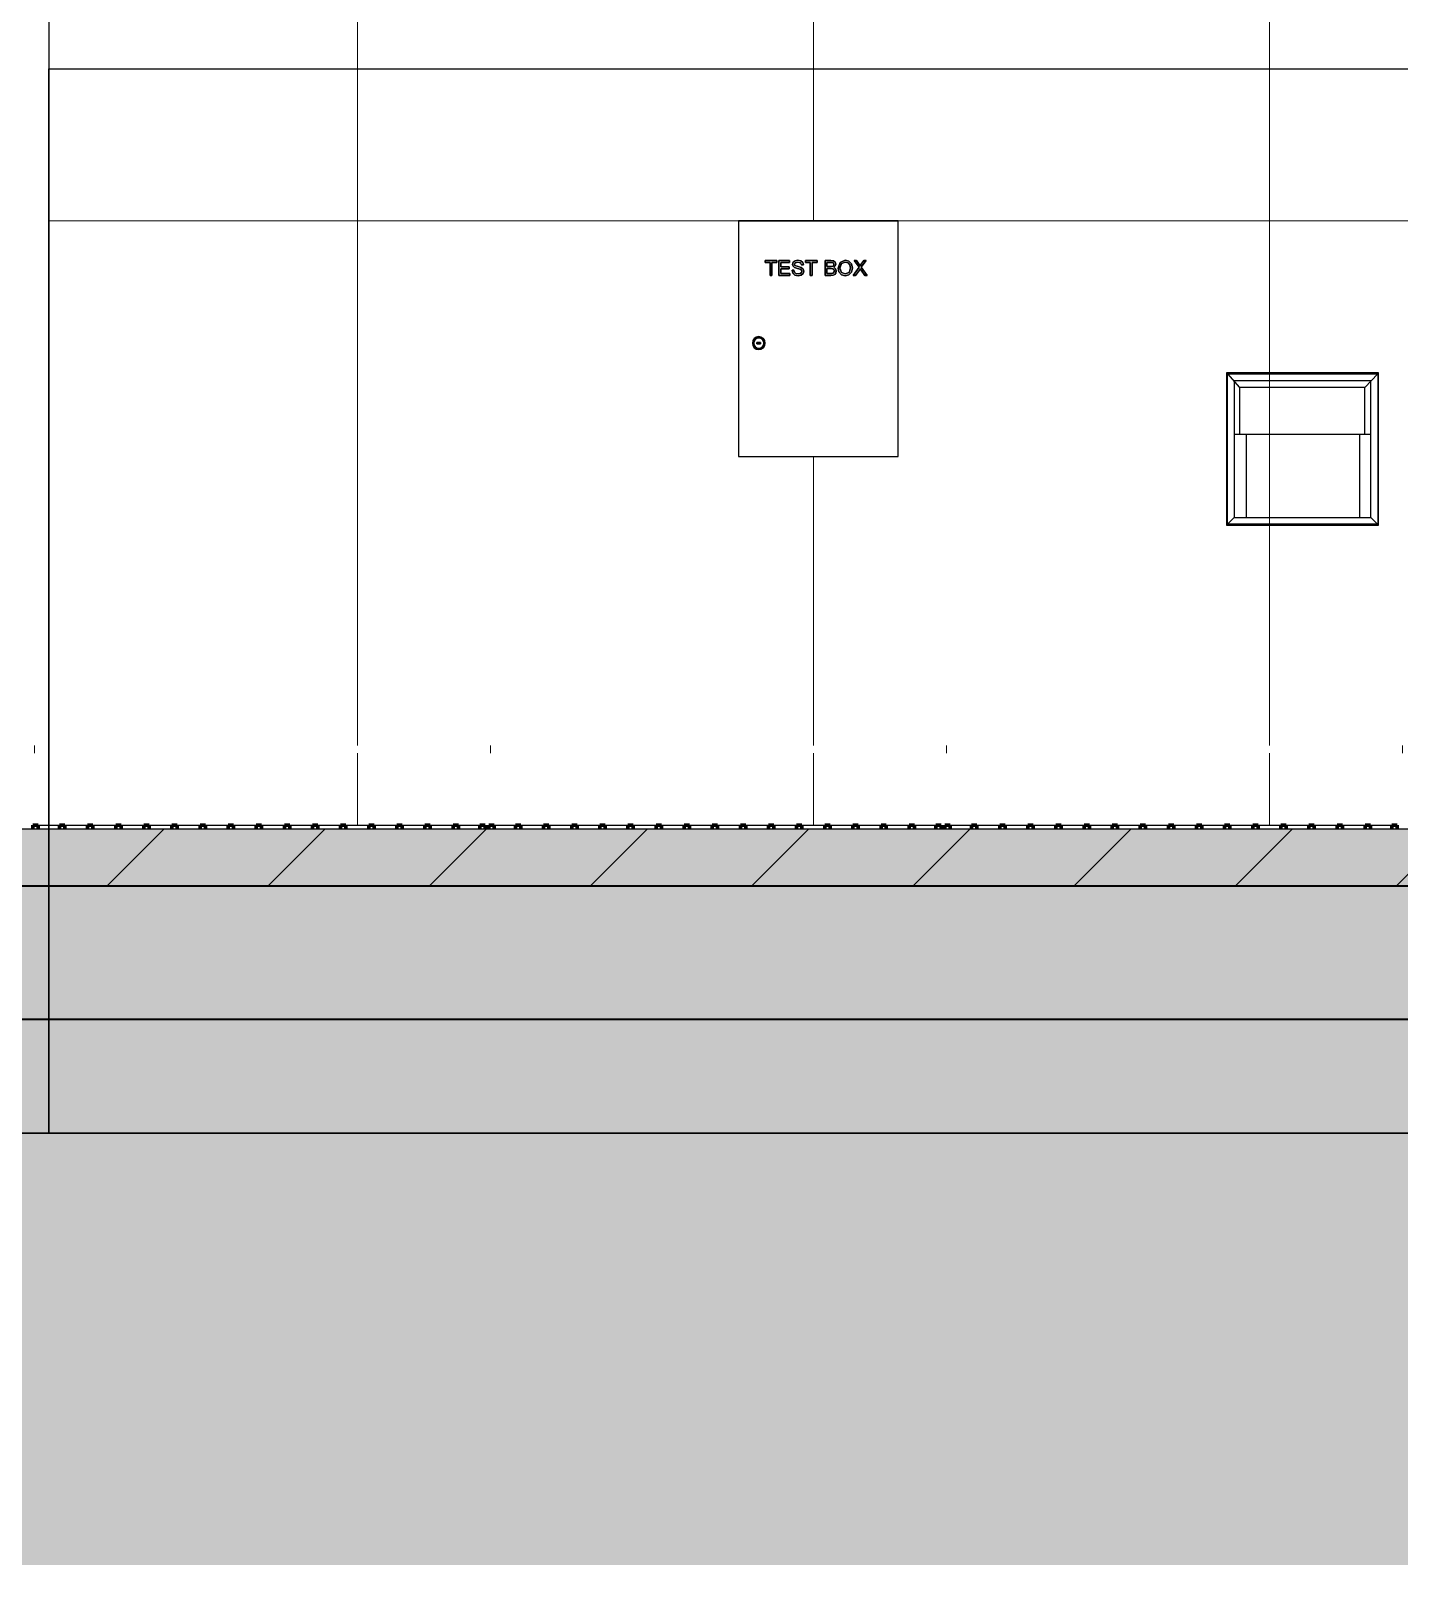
# Model space of a CAD drawing. Header units: millimetres. Extents: x 2519235 to 7246330, y 25937 to 201821.
# Drawn here: x 2724470 to 2726271, y 28505 to 30539 of the extents above; entities that cross this region are included whole.
import ezdxf

# ---------------------------------------------------------------- set-up
doc = ezdxf.new("R2010")
doc.units = ezdxf.units.MM
doc.set_wipeout_variables(frame=1)
doc.linetypes.add('TA_GL_000.90000', pattern=[2.475, 0.9, -0.225, 0.225, -0.225, 0.9])
for name, color, linetype in [('000 - 0_HIDE_OBJ_FRAMING_DEF_SUB_1', 7, 'Continuous'), ('000 - 0_SYM_DWG_GRIDLINE_MAIN_COLOR_251', 7, 'Continuous'), ('000 - CONCRETE_COL_CUT_COLOR_1', 7, 'Continuous'), ('000 - CONCRETE_COL_CUT_COLOR_3', 7, 'Continuous'), ('000 - CONCRETE_COL_CUT_COLOR_5', 7, 'Continuous'), ('000 - CONCRETE_COL_HATCH_', 7, 'Continuous'), ('000 - CONCRETE_COL_WIPEOUT_', 7, 'Continuous'), ('_งานโครงสร้าง', 7, 'Continuous')]:
    doc.layers.add(name, color=color, linetype=linetype)
for name, color, linetype, lineweight in [('A-DETL', 7, 'Continuous', 70), ('E-ELEC-EQPM', 7, 'Continuous', 9), ('E-LITE-EQPM', 7, 'Continuous', 9)]:
    doc.layers.add(name, color=color, linetype=linetype, lineweight=lineweight)
doc.layers.get('A-DETL').off()
doc.styles.add('TA', font='', dxfattribs={"height": 4.5})
doc.styles.get('TA').set_extended_font_data('Cordia New')

# ---------------------------------------------------------------- blocks, each defined once
blk = doc.blocks.new('ACM_TEST BOX - test box-V123-ENTRANCE 1 - ELEVATION 1')
at = {"layer": '000 - 0_HIDE_OBJ_FRAMING_DEF_SUB_1', "color": 7}
for p, q in [((2992010.2, 101990), (2991800.2, 101990)), ((2991800.2, 101990), (2991800.2, 101680)), ((2991800.2, 101990), (2992010.2, 101990)), ((2992010.2, 101680), (2992010.2, 101990)), ((2991850.7, 101938), (2991835.3, 101938)), ((2991835.3, 101938), (2991835.3, 101935.5)), ((2991835.3, 101935.5), (2991835.3, 101938)), ((2991835.3, 101938), (2991850.7, 101938)), ((2991835.3, 101935.5), (2991841.8, 101935.5)), ((2991841.8, 101935.5), (2991835.3, 101935.5)), ((2991841.8, 101935.5), (2991841.8, 101918.3)), ((2991841.8, 101918.3), (2991841.8, 101935.5)), ((2991844.3, 101918.3), (2991844.3, 101935.5)), ((2991844.3, 101935.5), (2991850.7, 101935.5)), ((2991850.7, 101935.5), (2991844.3, 101935.5)), ((2991844.3, 101935.5), (2991844.3, 101918.3)), ((2991850.7, 101935.5), (2991850.7, 101938)), ((2991850.7, 101938), (2991850.7, 101935.5)), ((2991867.6, 101938), (2991853.5, 101938)), ((2991853.5, 101938), (2991853.5, 101918.3)), ((2991853.5, 101918.3), (2991853.5, 101938)), ((2991853.5, 101938), (2991867.6, 101938)), ((2991855.9, 101929.7), (2991855.9, 101935.5)), ((2991855.9, 101935.5), (2991867.6, 101935.5)), ((2991867.6, 101935.5), (2991855.9, 101935.5)), ((2991855.9, 101935.5), (2991855.9, 101929.7)), ((2991867, 101929.7), (2991855.9, 101929.7)), ((2991855.9, 101929.7), (2991867, 101929.7)), ((2991855.9, 101920.8), (2991855.9, 101927.2)), ((2991855.9, 101927.2), (2991867, 101927.2)), ((2991867, 101927.2), (2991855.9, 101927.2)), ((2991855.9, 101927.2), (2991855.9, 101920.8)), ((2991867, 101927.2), (2991867, 101929.7)), ((2991867, 101929.7), (2991867, 101927.2)), ((2991867.6, 101935.5), (2991867.6, 101938)), ((2991867.6, 101938), (2991867.6, 101935.5)), ((2991870.7, 101925.1), (2991871.8, 101921.3)), ((2991873.2, 101925.1), (2991870.7, 101925.1)), ((2991870.7, 101925.1), (2991873.2, 101925.1)), ((2991871.8, 101921.3), (2991870.7, 101925.1)), ((2991872.2, 101935.7), (2991871.3, 101932.9)), ((2991871.3, 101932.9), (2991872.2, 101935.7)), ((2991871.3, 101932.9), (2991872, 101930.4)), ((2991872, 101930.4), (2991871.3, 101932.9)), ((2991872, 101930.4), (2991874.1, 101928.6)), ((2991873.4, 101929.2), (2991872, 101930.4)), ((2991874.7, 101937.6), (2991872.2, 101935.7)), ((2991872.2, 101935.7), (2991874.7, 101937.6)), ((2991874, 101922.6), (2991873.2, 101925.1)), ((2991873.4, 101924.3), (2991874, 101922.6)), ((2991873.8, 101932.9), (2991874.9, 101935)), ((2991874.9, 101935), (2991873.8, 101932.9)), ((2991874.6, 101931.2), (2991873.8, 101932.9)), ((2991873.8, 101932.9), (2991874.6, 101931.2)), ((2991874.1, 101928.6), (2991878, 101927.4)), ((2991878, 101927.4), (2991874.1, 101928.6)), ((2991878.6, 101929.9), (2991874.6, 101931.2)), ((2991874.6, 101931.2), (2991878.6, 101929.9)), ((2991878.3, 101938.3), (2991874.7, 101937.6)), ((2991874.7, 101937.6), (2991878.3, 101938.3)), ((2991874.9, 101935), (2991878.4, 101935.8)), ((2991878.4, 101935.8), (2991874.9, 101935)), ((2991878, 101927.4), (2991881.6, 101926.4)), ((2991881.6, 101926.4), (2991878, 101927.4)), ((2991882.2, 101937.6), (2991878.3, 101938.3)), ((2991878.3, 101938.3), (2991882.2, 101937.6)), ((2991878.4, 101935.8), (2991881.9, 101935)), ((2991881.9, 101935), (2991878.4, 101935.8)), ((2991882.9, 101928.6), (2991878.6, 101929.9)), ((2991878.6, 101929.9), (2991882.9, 101928.6)), ((2991881.6, 101926.4), (2991883.2, 101925.3)), ((2991883.2, 101925.3), (2991881.6, 101926.4)), ((2991881.9, 101935), (2991883.3, 101932.4)), ((2991883.3, 101932.4), (2991881.9, 101935)), ((2991884.8, 101935.5), (2991882.2, 101937.6)), ((2991882.2, 101937.6), (2991884.8, 101935.5)), ((2991885.3, 101926.6), (2991882.9, 101928.6)), ((2991882.9, 101928.6), (2991885.3, 101926.6)), ((2991883.6, 101923.8), (2991883.1, 101922.1)), ((2991883.1, 101922.1), (2991883.6, 101923.8)), ((2991883.2, 101925.3), (2991883.6, 101923.8)), ((2991883.6, 101923.8), (2991883.2, 101925.3)), ((2991883.3, 101932.4), (2991885.8, 101932.4)), ((2991885.8, 101932.4), (2991883.3, 101932.4)), ((2991885.8, 101932.4), (2991884.8, 101935.5)), ((2991884.8, 101935.5), (2991885.8, 101932.4)), ((2991885.2, 101920.9), (2991886.1, 101923.8)), ((2991886.1, 101923.8), (2991885.2, 101920.9)), ((2991886.1, 101923.8), (2991885.3, 101926.6)), ((2991885.3, 101926.6), (2991886.1, 101923.8)), ((2991903.6, 101938), (2991888.3, 101938)), ((2991888.3, 101938), (2991888.3, 101935.5)), ((2991888.3, 101935.5), (2991888.3, 101938)), ((2991888.3, 101938), (2991903.6, 101938)), ((2991888.3, 101935.5), (2991894.7, 101935.5)), ((2991894.7, 101935.5), (2991888.3, 101935.5)), ((2991894.7, 101935.5), (2991894.7, 101918.3)), ((2991894.7, 101918.3), (2991894.7, 101935.5)), ((2991897.2, 101918.3), (2991897.2, 101935.5)), ((2991897.2, 101935.5), (2991903.6, 101935.5)), ((2991903.6, 101935.5), (2991897.2, 101935.5)), ((2991897.2, 101935.5), (2991897.2, 101918.3)), ((2991903.6, 101935.5), (2991903.6, 101938)), ((2991903.6, 101938), (2991903.6, 101935.5)), ((2991921.6, 101938), (2991914.1, 101938)), ((2991914.1, 101938), (2991914.1, 101918.3)), ((2991914.1, 101918.3), (2991914.1, 101938)), ((2991914.1, 101938), (2991921.6, 101938)), ((2991916.6, 101930), (2991916.6, 101935.5)), ((2991916.6, 101935.5), (2991920.7, 101935.5)), ((2991920.7, 101935.5), (2991916.6, 101935.5)), ((2991916.6, 101935.5), (2991916.6, 101930)), ((2991921.1, 101930), (2991916.6, 101930)), ((2991916.6, 101930), (2991921.1, 101930)), ((2991916.6, 101920.8), (2991916.6, 101927.5)), ((2991916.6, 101927.5), (2991921.4, 101927.5)), ((2991921.4, 101927.5), (2991916.6, 101927.5)), ((2991916.6, 101927.5), (2991916.6, 101920.8)), ((2991920.7, 101935.5), (2991923.9, 101935.3)), ((2991923.9, 101935.3), (2991920.7, 101935.5)), ((2991923.7, 101930.2), (2991921.1, 101930)), ((2991921.1, 101930), (2991923.7, 101930.2)), ((2991921.4, 101927.5), (2991924.4, 101927.2)), ((2991924.4, 101927.2), (2991921.4, 101927.5)), ((2991925.3, 101937.4), (2991921.6, 101938)), ((2991921.6, 101938), (2991925.3, 101937.4)), ((2991925.3, 101931.1), (2991923.7, 101930.2)), ((2991923.7, 101930.2), (2991925.3, 101931.1)), ((2991923.9, 101935.3), (2991925.3, 101934.3)), ((2991925.3, 101934.3), (2991923.9, 101935.3)), ((2991924.4, 101927.2), (2991925.9, 101926.1)), ((2991925.9, 101926.1), (2991924.4, 101927.2)), ((2991926.4, 101924.1), (2991925, 101921.4)), ((2991925, 101921.4), (2991926.4, 101924.1)), ((2991927.5, 101935.6), (2991925.3, 101937.4)), ((2991925.3, 101937.4), (2991927.5, 101935.6)), ((2991925.3, 101934.3), (2991925.8, 101932.7)), ((2991925.8, 101932.7), (2991925.3, 101934.3)), ((2991925.8, 101932.7), (2991925.3, 101931.1)), ((2991925.3, 101931.1), (2991925.8, 101932.7)), ((2991925.6, 101929.1), (2991927.6, 101930.8)), ((2991927.6, 101930.8), (2991925.6, 101929.1)), ((2991928, 101927.2), (2991925.6, 101929.1)), ((2991925.6, 101929.1), (2991928, 101927.2)), ((2991925.9, 101926.1), (2991926.4, 101924.1)), ((2991926.4, 101924.1), (2991925.9, 101926.1)), ((2991928.3, 101933.1), (2991927.5, 101935.6)), ((2991927.5, 101935.6), (2991928.3, 101933.1)), ((2991927.6, 101930.8), (2991928.3, 101933.1)), ((2991928.3, 101933.1), (2991927.6, 101930.8)), ((2991928.9, 101924.2), (2991928, 101927.2)), ((2991928, 101927.2), (2991928.9, 101924.2)), ((2991928.3, 101921.5), (2991928.9, 101924.2)), ((2991928.9, 101924.2), (2991928.3, 101921.5)), ((2991934, 101935.5), (2991931.3, 101927.9)), ((2991931.3, 101927.9), (2991934, 101935.5)), ((2991931.3, 101927.9), (2991932.5, 101923)), ((2991932.5, 101923), (2991931.3, 101927.9)), ((2991933.8, 101927.9), (2991935.8, 101934)), ((2991935.8, 101934), (2991933.8, 101927.9)), ((2991935.8, 101922.4), (2991933.8, 101927.9)), ((2991933.8, 101927.9), (2991935.8, 101922.4)), ((2991940.7, 101938.3), (2991934, 101935.5)), ((2991934, 101935.5), (2991940.7, 101938.3)), ((2991935.8, 101934), (2991940.7, 101935.8)), ((2991940.7, 101935.8), (2991935.8, 101934)), ((2991945.6, 101937), (2991940.7, 101938.3)), ((2991940.7, 101938.3), (2991945.6, 101937)), ((2991940.7, 101935.8), (2991944.4, 101934.9)), ((2991944.4, 101934.9), (2991940.7, 101935.8)), ((2991944.4, 101934.9), (2991946.8, 101932.2)), ((2991946.8, 101932.2), (2991944.4, 101934.9)), ((2991949, 101933.4), (2991945.6, 101937)), ((2991945.6, 101937), (2991949, 101933.4)), ((2991947.6, 101928.1), (2991945.7, 101922.4)), ((2991945.7, 101922.4), (2991947.6, 101928.1)), ((2991946.8, 101932.2), (2991947.6, 101928.1)), ((2991947.6, 101928.1), (2991946.8, 101932.2)), ((2991948.9, 101922.8), (2991950.1, 101928.1)), ((2991950.1, 101928.1), (2991948.9, 101922.8)), ((2991950.1, 101928.1), (2991949, 101933.4)), ((2991949, 101933.4), (2991950.1, 101928.1)), ((2991958.9, 101929), (2991951.3, 101918.3)), ((2991951.3, 101918.3), (2991958.9, 101929)), ((2991955.5, 101938), (2991952.6, 101938)), ((2991952.6, 101938), (2991958.9, 101929)), ((2991958.9, 101929), (2991952.6, 101938)), ((2991952.6, 101938), (2991955.5, 101938)), ((2991954.3, 101918.3), (2991959.3, 101925.3)), ((2991959.3, 101925.3), (2991954.3, 101918.3)), ((2991959.1, 101932.9), (2991955.5, 101938)), ((2991955.5, 101938), (2991959.1, 101932.9)), ((2991960.3, 101931), (2991959.1, 101932.9)), ((2991959.1, 101932.9), (2991960.3, 101931)), ((2991959.3, 101925.3), (2991960.4, 101926.9)), ((2991960.4, 101926.9), (2991959.3, 101925.3)), ((2991961.7, 101933), (2991960.3, 101931)), ((2991960.3, 101931), (2991961.7, 101933)), ((2991960.4, 101926.9), (2991961.5, 101925.4)), ((2991961.5, 101925.4), (2991960.4, 101926.9)), ((2991961.5, 101925.4), (2991966.5, 101918.3)), ((2991966.5, 101918.3), (2991961.5, 101925.4)), ((2991965.3, 101938), (2991961.7, 101933)), ((2991961.7, 101933), (2991965.3, 101938)), ((2991961.9, 101929), (2991968.3, 101938)), ((2991968.3, 101938), (2991961.9, 101929)), ((2991969.5, 101918.3), (2991961.9, 101929)), ((2991961.9, 101929), (2991969.5, 101918.3)), ((2991968.3, 101938), (2991965.3, 101938)), ((2991965.3, 101938), (2991968.3, 101938)), ((2991841.8, 101918.3), (2991844.3, 101918.3)), ((2991844.3, 101918.3), (2991841.8, 101918.3)), ((2991853.5, 101918.3), (2991867.9, 101918.3)), ((2991867.9, 101918.3), (2991853.5, 101918.3)), ((2991867.9, 101920.8), (2991855.9, 101920.8)), ((2991855.9, 101920.8), (2991867.9, 101920.8)), ((2991867.9, 101918.3), (2991867.9, 101920.8)), ((2991867.9, 101920.8), (2991867.9, 101918.3)), ((2991871.8, 101921.3), (2991874.6, 101918.8)), ((2991873.4, 101919.8), (2991871.8, 101921.3)), ((2991875.9, 101921), (2991874, 101922.6)), ((2991874, 101922.6), (2991875.9, 101921)), ((2991874.6, 101918.8), (2991879, 101918)), ((2991879, 101918), (2991874.6, 101918.8)), ((2991878.9, 101920.4), (2991875.9, 101921)), ((2991875.9, 101921), (2991878.9, 101920.4)), ((2991881.4, 101920.9), (2991878.9, 101920.4)), ((2991878.9, 101920.4), (2991881.4, 101920.9)), ((2991879, 101918), (2991882.7, 101918.8)), ((2991882.7, 101918.8), (2991879, 101918)), ((2991883.1, 101922.1), (2991881.4, 101920.9)), ((2991881.4, 101920.9), (2991883.1, 101922.1)), ((2991882.7, 101918.8), (2991885.2, 101920.9)), ((2991885.2, 101920.9), (2991882.7, 101918.8)), ((2991894.7, 101918.3), (2991897.2, 101918.3)), ((2991897.2, 101918.3), (2991894.7, 101918.3)), ((2991914.1, 101918.3), (2991921.6, 101918.3)), ((2991921.6, 101918.3), (2991914.1, 101918.3)), ((2991921.6, 101920.8), (2991916.6, 101920.8)), ((2991916.6, 101920.8), (2991921.6, 101920.8)), ((2991923.4, 101920.9), (2991921.6, 101920.8)), ((2991921.6, 101920.8), (2991923.4, 101920.9)), ((2991921.6, 101918.3), (2991924.7, 101918.6)), ((2991924.7, 101918.6), (2991921.6, 101918.3)), ((2991925, 101921.4), (2991923.4, 101920.9)), ((2991923.4, 101920.9), (2991925, 101921.4)), ((2991924.7, 101918.6), (2991926.9, 101919.6)), ((2991926.9, 101919.6), (2991924.7, 101918.6)), ((2991926.9, 101919.6), (2991928.3, 101921.5)), ((2991928.3, 101921.5), (2991926.9, 101919.6)), ((2991932.5, 101923), (2991935.8, 101919.3)), ((2991935.8, 101919.3), (2991932.5, 101923)), ((2991940.7, 101920.4), (2991935.8, 101922.4)), ((2991935.8, 101922.4), (2991940.7, 101920.4)), ((2991935.8, 101919.3), (2991940.7, 101918)), ((2991940.7, 101918), (2991935.8, 101919.3)), ((2991945.7, 101922.4), (2991940.7, 101920.4)), ((2991940.7, 101920.4), (2991945.7, 101922.4)), ((2991940.7, 101918), (2991945.5, 101919.2)), ((2991945.5, 101919.2), (2991940.7, 101918)), ((2991945.5, 101919.2), (2991948.9, 101922.8)), ((2991948.9, 101922.8), (2991945.5, 101919.2)), ((2991951.3, 101918.3), (2991954.3, 101918.3)), ((2991954.3, 101918.3), (2991951.3, 101918.3)), ((2991966.5, 101918.3), (2991969.5, 101918.3)), ((2991969.5, 101918.3), (2991966.5, 101918.3)), ((2991824.4, 101828.5), (2991824.4, 101830)), ((2991824.4, 101830), (2991829.4, 101830)), ((2991829.4, 101830), (2991824.4, 101830)), ((2991824.4, 101830), (2991824.4, 101828.5)), ((2991829.4, 101828.5), (2991824.4, 101828.5)), ((2991824.4, 101828.5), (2991829.4, 101828.5)), ((2991829.4, 101830), (2991829.4, 101828.5)), ((2991829.4, 101828.5), (2991829.4, 101830)), ((2991800.2, 101680), (2992010.2, 101680))]:
    blk.add_line(p, q, dxfattribs=at)
for radius, start, end in [(8.51, 0, 180), (8.51, 0, 180), (8.51, 180, 0), (8.51, 180, 0), (7.56, 0, 180), (7.56, 0, 180), (7.56, 180, 0), (7.56, 180, 0), (6.56, 0, 180), (6.56, 0, 180), (6.56, 180, 0), (6.56, 180, 0)]:
    blk.add_arc((2991827, 101829.3), radius, start, end, dxfattribs=at)
blk = doc.blocks.new('DPA_Drainage Gutter_Landscape PP17_REV B - DPA_Drainage Gutter_Landscape PP17_REV B-36085527-ENTRANCE 1 - ELEVATION 1')
at = {"layer": '000 - 0_HIDE_OBJ_FRAMING_DEF_SUB_1', "color": 7, "lineweight": 70}
for p, q in [((2990878.7, 101195), (2990871.7, 101195)), ((2990871.7, 101195), (2990871.7, 101190)), ((2990878.7, 101190), (2990878.7, 101195)), ((2990913.7, 101195), (2990906.7, 101195)), ((2990906.7, 101195), (2990906.7, 101190)), ((2990913.7, 101190), (2990913.7, 101195)), ((2990950.7, 101195), (2990943.7, 101195)), ((2990943.7, 101195), (2990943.7, 101190)), ((2990950.7, 101190), (2990950.7, 101195)), ((2990987.7, 101195), (2990980.7, 101195)), ((2990980.7, 101195), (2990980.7, 101190)), ((2990987.7, 101190), (2990987.7, 101195)), ((2991024.7, 101195), (2991017.7, 101195)), ((2991017.7, 101195), (2991017.7, 101190)), ((2991024.7, 101190), (2991024.7, 101195)), ((2991061.7, 101195), (2991054.7, 101195)), ((2991054.7, 101195), (2991054.7, 101190)), ((2991061.7, 101190), (2991061.7, 101195)), ((2991098.7, 101195), (2991091.7, 101195)), ((2991091.7, 101195), (2991091.7, 101190)), ((2991098.7, 101190), (2991098.7, 101195)), ((2991135.7, 101195), (2991128.7, 101195)), ((2991128.7, 101195), (2991128.7, 101190)), ((2991135.7, 101190), (2991135.7, 101195)), ((2991172.7, 101195), (2991165.7, 101195)), ((2991165.7, 101195), (2991165.7, 101190)), ((2991172.7, 101190), (2991172.7, 101195)), ((2991209.7, 101195), (2991202.7, 101195)), ((2991202.7, 101195), (2991202.7, 101190)), ((2991209.7, 101190), (2991209.7, 101195)), ((2991246.7, 101195), (2991239.7, 101195)), ((2991239.7, 101195), (2991239.7, 101190)), ((2991246.7, 101190), (2991246.7, 101195)), ((2991283.7, 101195), (2991276.7, 101195)), ((2991276.7, 101195), (2991276.7, 101190)), ((2991283.7, 101190), (2991283.7, 101195)), ((2991320.7, 101195), (2991313.7, 101195)), ((2991313.7, 101195), (2991313.7, 101190)), ((2991320.7, 101190), (2991320.7, 101195)), ((2991357.7, 101195), (2991350.7, 101195)), ((2991350.7, 101195), (2991350.7, 101190)), ((2991357.7, 101190), (2991357.7, 101195)), ((2991394.7, 101195), (2991387.7, 101195)), ((2991387.7, 101195), (2991387.7, 101190)), ((2991394.7, 101190), (2991394.7, 101195)), ((2991431.7, 101195), (2991424.7, 101195)), ((2991424.7, 101195), (2991424.7, 101190)), ((2991431.7, 101190), (2991431.7, 101195)), ((2991466.7, 101195), (2991459.7, 101195)), ((2991459.7, 101195), (2991459.7, 101190)), ((2991466.7, 101190), (2991466.7, 101195)), ((2991478.8, 101195), (2991471.8, 101195)), ((2991471.8, 101195), (2991471.8, 101190)), ((2991478.8, 101190), (2991478.8, 101195)), ((2991513.8, 101195), (2991506.8, 101195)), ((2991506.8, 101195), (2991506.8, 101190)), ((2991513.8, 101190), (2991513.8, 101195)), ((2991550.8, 101195), (2991543.8, 101195)), ((2991543.8, 101195), (2991543.8, 101190)), ((2991550.8, 101190), (2991550.8, 101195)), ((2991587.8, 101195), (2991580.8, 101195)), ((2991580.8, 101195), (2991580.8, 101190)), ((2991587.8, 101190), (2991587.8, 101195)), ((2991624.8, 101195), (2991617.8, 101195)), ((2991617.8, 101195), (2991617.8, 101190)), ((2991624.8, 101190), (2991624.8, 101195)), ((2991661.8, 101195), (2991654.8, 101195)), ((2991654.8, 101195), (2991654.8, 101190)), ((2991661.8, 101190), (2991661.8, 101195)), ((2991698.8, 101195), (2991691.8, 101195)), ((2991691.8, 101195), (2991691.8, 101190)), ((2991698.8, 101190), (2991698.8, 101195)), ((2991735.8, 101195), (2991728.8, 101195)), ((2991728.8, 101195), (2991728.8, 101190)), ((2991735.8, 101190), (2991735.8, 101195)), ((2991772.8, 101195), (2991765.8, 101195)), ((2991765.8, 101195), (2991765.8, 101190)), ((2991772.8, 101190), (2991772.8, 101195)), ((2991809.8, 101195), (2991802.8, 101195)), ((2991802.8, 101195), (2991802.8, 101190)), ((2991809.8, 101190), (2991809.8, 101195)), ((2991846.8, 101195), (2991839.8, 101195)), ((2991839.8, 101195), (2991839.8, 101190)), ((2991846.8, 101190), (2991846.8, 101195)), ((2991883.8, 101195), (2991876.8, 101195)), ((2991876.8, 101195), (2991876.8, 101190)), ((2991883.8, 101190), (2991883.8, 101195)), ((2991920.8, 101195), (2991913.8, 101195)), ((2991913.8, 101195), (2991913.8, 101190)), ((2991920.8, 101190), (2991920.8, 101195)), ((2991957.8, 101195), (2991950.8, 101195)), ((2991950.8, 101195), (2991950.8, 101190)), ((2991957.8, 101190), (2991957.8, 101195)), ((2991994.8, 101195), (2991987.8, 101195)), ((2991987.8, 101195), (2991987.8, 101190)), ((2991994.8, 101190), (2991994.8, 101195)), ((2992031.8, 101195), (2992024.8, 101195)), ((2992024.8, 101195), (2992024.8, 101190)), ((2992031.8, 101190), (2992031.8, 101195)), ((2992066.8, 101195), (2992059.8, 101195)), ((2992059.8, 101195), (2992059.8, 101190)), ((2992066.8, 101190), (2992066.8, 101195)), ((2992079, 101195), (2992072, 101195)), ((2992072, 101195), (2992072, 101190)), ((2992079, 101190), (2992079, 101195)), ((2992114, 101195), (2992107, 101195)), ((2992107, 101195), (2992107, 101190)), ((2992114, 101190), (2992114, 101195)), ((2992151, 101195), (2992144, 101195)), ((2992144, 101195), (2992144, 101190)), ((2992151, 101190), (2992151, 101195)), ((2992188, 101195), (2992181, 101195)), ((2992181, 101195), (2992181, 101190)), ((2992188, 101190), (2992188, 101195)), ((2992225, 101195), (2992218, 101195)), ((2992218, 101195), (2992218, 101190)), ((2992225, 101190), (2992225, 101195)), ((2992262, 101195), (2992255, 101195)), ((2992255, 101195), (2992255, 101190)), ((2992262, 101190), (2992262, 101195)), ((2992299, 101195), (2992292, 101195)), ((2992292, 101195), (2992292, 101190)), ((2992299, 101190), (2992299, 101195)), ((2992336, 101195), (2992329, 101195)), ((2992329, 101195), (2992329, 101190)), ((2992336, 101190), (2992336, 101195)), ((2992373, 101195), (2992366, 101195)), ((2992366, 101195), (2992366, 101190)), ((2992373, 101190), (2992373, 101195)), ((2992410, 101195), (2992403, 101195)), ((2992403, 101195), (2992403, 101190)), ((2992410, 101190), (2992410, 101195)), ((2992447, 101195), (2992440, 101195)), ((2992440, 101195), (2992440, 101190)), ((2992447, 101190), (2992447, 101195)), ((2992484, 101195), (2992477, 101195)), ((2992477, 101195), (2992477, 101190)), ((2992484, 101190), (2992484, 101195)), ((2992521, 101195), (2992514, 101195)), ((2992514, 101195), (2992514, 101190)), ((2992521, 101190), (2992521, 101195)), ((2992558, 101195), (2992551, 101195)), ((2992551, 101195), (2992551, 101190)), ((2992558, 101190), (2992558, 101195)), ((2992595, 101195), (2992588, 101195)), ((2992588, 101195), (2992588, 101190)), ((2992595, 101190), (2992595, 101195)), ((2992632, 101195), (2992625, 101195)), ((2992625, 101195), (2992625, 101190)), ((2992632, 101190), (2992632, 101195)), ((2992667, 101195), (2992660, 101195)), ((2992660, 101195), (2992660, 101190)), ((2992667, 101190), (2992667, 101195))]:
    blk.add_line(p, q, dxfattribs=at)
at = {"layer": '000 - 0_HIDE_OBJ_FRAMING_DEF_SUB_1', "color": 7}
for p, q in [((2990878.7, 101190), (2990878.7, 101195)), ((2990878.7, 101195), (2990906.7, 101195)), ((2990906.7, 101195), (2990906.7, 101190)), ((2990913.7, 101190), (2990913.7, 101195)), ((2990913.7, 101195), (2990943.7, 101195)), ((2990943.7, 101195), (2990943.7, 101190)), ((2990950.7, 101195), (2990950.7, 101190)), ((2990950.7, 101195), (2990980.7, 101195)), ((2990980.7, 101195), (2990980.7, 101190)), ((2990987.7, 101190), (2990987.7, 101195)), ((2990987.7, 101195), (2991017.7, 101195)), ((2991017.7, 101195), (2991017.7, 101190)), ((2991024.7, 101195), (2991024.7, 101190)), ((2991024.7, 101195), (2991054.7, 101195)), ((2991054.7, 101195), (2991054.7, 101190)), ((2991061.7, 101190), (2991061.7, 101195)), ((2991061.7, 101195), (2991091.7, 101195)), ((2991091.7, 101195), (2991091.7, 101190)), ((2991098.7, 101195), (2991098.7, 101190)), ((2991098.7, 101195), (2991128.7, 101195)), ((2991128.7, 101195), (2991128.7, 101190)), ((2991135.7, 101190), (2991135.7, 101195)), ((2991135.7, 101195), (2991165.7, 101195)), ((2991165.7, 101195), (2991165.7, 101190)), ((2991172.7, 101195), (2991172.7, 101190)), ((2991172.7, 101195), (2991202.7, 101195)), ((2991202.7, 101190), (2991202.7, 101195)), ((2991209.7, 101195), (2991209.7, 101190)), ((2991209.7, 101195), (2991239.7, 101195)), ((2991239.7, 101195), (2991239.7, 101190)), ((2991246.7, 101195), (2991246.7, 101190)), ((2991246.7, 101195), (2991276.7, 101195)), ((2991276.7, 101190), (2991276.7, 101195)), ((2991283.7, 101195), (2991283.7, 101190)), ((2991283.7, 101195), (2991313.7, 101195)), ((2991313.7, 101195), (2991313.7, 101190)), ((2991320.7, 101195), (2991320.7, 101190)), ((2991320.7, 101195), (2991350.7, 101195)), ((2991350.7, 101190), (2991350.7, 101195)), ((2991357.7, 101195), (2991357.7, 101190)), ((2991357.7, 101195), (2991387.7, 101195)), ((2991387.7, 101195), (2991387.7, 101190)), ((2991394.7, 101195), (2991394.7, 101190)), ((2991394.7, 101195), (2991424.7, 101195)), ((2991424.7, 101190), (2991424.7, 101195)), ((2991431.7, 101195), (2991431.7, 101190)), ((2991431.7, 101195), (2991459.7, 101195)), ((2991459.7, 101195), (2991459.7, 101190)), ((2991478.8, 101190), (2991478.8, 101195)), ((2991478.8, 101195), (2991506.8, 101195)), ((2991506.8, 101195), (2991506.8, 101190)), ((2991513.8, 101190), (2991513.8, 101195)), ((2991513.8, 101195), (2991543.8, 101195)), ((2991543.8, 101195), (2991543.8, 101190)), ((2991550.8, 101195), (2991550.8, 101190)), ((2991550.8, 101195), (2991580.8, 101195)), ((2991580.8, 101195), (2991580.8, 101190)), ((2991587.8, 101190), (2991587.8, 101195)), ((2991587.8, 101195), (2991617.8, 101195)), ((2991617.8, 101195), (2991617.8, 101190)), ((2991624.8, 101195), (2991624.8, 101190)), ((2991624.8, 101195), (2991654.8, 101195)), ((2991654.8, 101195), (2991654.8, 101190)), ((2991661.8, 101190), (2991661.8, 101195)), ((2991661.8, 101195), (2991691.8, 101195)), ((2991691.8, 101195), (2991691.8, 101190)), ((2991698.8, 101195), (2991698.8, 101190)), ((2991698.8, 101195), (2991728.8, 101195)), ((2991728.8, 101195), (2991728.8, 101190)), ((2991735.8, 101190), (2991735.8, 101195)), ((2991735.8, 101195), (2991765.8, 101195)), ((2991765.8, 101195), (2991765.8, 101190)), ((2991772.8, 101195), (2991772.8, 101190)), ((2991772.8, 101195), (2991802.8, 101195)), ((2991802.8, 101190), (2991802.8, 101195)), ((2991809.8, 101195), (2991809.8, 101190)), ((2991809.8, 101195), (2991839.8, 101195)), ((2991839.8, 101195), (2991839.8, 101190)), ((2991846.8, 101195), (2991846.8, 101190)), ((2991846.8, 101195), (2991876.8, 101195)), ((2991876.8, 101190), (2991876.8, 101195)), ((2991883.8, 101195), (2991883.8, 101190)), ((2991883.8, 101195), (2991913.8, 101195)), ((2991913.8, 101195), (2991913.8, 101190)), ((2991920.8, 101195), (2991920.8, 101190)), ((2991920.8, 101195), (2991950.8, 101195)), ((2991950.8, 101190), (2991950.8, 101195)), ((2991957.8, 101195), (2991957.8, 101190)), ((2991957.8, 101195), (2991987.8, 101195)), ((2991987.8, 101195), (2991987.8, 101190)), ((2991994.8, 101195), (2991994.8, 101190)), ((2991994.8, 101195), (2992024.8, 101195)), ((2992024.8, 101190), (2992024.8, 101195)), ((2992031.8, 101195), (2992031.8, 101190)), ((2992031.8, 101195), (2992059.8, 101195)), ((2992059.8, 101195), (2992059.8, 101190)), ((2992079, 101190), (2992079, 101195)), ((2992079, 101195), (2992107, 101195)), ((2992107, 101195), (2992107, 101190)), ((2992114, 101190), (2992114, 101195)), ((2992114, 101195), (2992144, 101195)), ((2992144, 101195), (2992144, 101190)), ((2992151, 101195), (2992151, 101190)), ((2992151, 101195), (2992181, 101195)), ((2992181, 101195), (2992181, 101190)), ((2992188, 101190), (2992188, 101195)), ((2992188, 101195), (2992218, 101195)), ((2992218, 101195), (2992218, 101190)), ((2992225, 101195), (2992225, 101190)), ((2992225, 101195), (2992255, 101195)), ((2992255, 101195), (2992255, 101190)), ((2992262, 101190), (2992262, 101195)), ((2992262, 101195), (2992292, 101195)), ((2992292, 101195), (2992292, 101190)), ((2992299, 101195), (2992299, 101190)), ((2992299, 101195), (2992329, 101195)), ((2992329, 101195), (2992329, 101190)), ((2992336, 101190), (2992336, 101195)), ((2992336, 101195), (2992366, 101195)), ((2992366, 101195), (2992366, 101190)), ((2992373, 101195), (2992373, 101190)), ((2992373, 101195), (2992403, 101195)), ((2992403, 101190), (2992403, 101195)), ((2992410, 101195), (2992410, 101190)), ((2992410, 101195), (2992440, 101195)), ((2992440, 101195), (2992440, 101190)), ((2992447, 101195), (2992447, 101190)), ((2992447, 101195), (2992477, 101195)), ((2992477, 101190), (2992477, 101195)), ((2992484, 101195), (2992484, 101190)), ((2992484, 101195), (2992514, 101195)), ((2992514, 101195), (2992514, 101190)), ((2992521, 101195), (2992521, 101190)), ((2992521, 101195), (2992551, 101195)), ((2992551, 101190), (2992551, 101195)), ((2992558, 101195), (2992558, 101190)), ((2992558, 101195), (2992588, 101195)), ((2992588, 101195), (2992588, 101190)), ((2992595, 101195), (2992595, 101190)), ((2992595, 101195), (2992625, 101195)), ((2992625, 101190), (2992625, 101195)), ((2992632, 101195), (2992632, 101190)), ((2992632, 101195), (2992660, 101195)), ((2992660, 101195), (2992660, 101190)), ((2990906.7, 101190), (2990878.7, 101190)), ((2990943.7, 101190), (2990913.7, 101190)), ((2990980.7, 101190), (2990950.7, 101190)), ((2991017.7, 101190), (2990987.7, 101190)), ((2991054.7, 101190), (2991024.7, 101190)), ((2991091.7, 101190), (2991061.7, 101190)), ((2991128.7, 101190), (2991098.7, 101190)), ((2991165.7, 101190), (2991135.7, 101190)), ((2991202.7, 101190), (2991172.7, 101190)), ((2991239.7, 101190), (2991209.7, 101190)), ((2991276.7, 101190), (2991246.7, 101190)), ((2991313.7, 101190), (2991283.7, 101190)), ((2991350.7, 101190), (2991320.7, 101190)), ((2991387.7, 101190), (2991357.7, 101190)), ((2991424.7, 101190), (2991394.7, 101190)), ((2991459.7, 101190), (2991431.7, 101190)), ((2991506.8, 101190), (2991478.8, 101190)), ((2991543.8, 101190), (2991513.8, 101190)), ((2991580.8, 101190), (2991550.8, 101190)), ((2991617.8, 101190), (2991587.8, 101190)), ((2991654.8, 101190), (2991624.8, 101190)), ((2991691.8, 101190), (2991661.8, 101190)), ((2991728.8, 101190), (2991698.8, 101190)), ((2991765.8, 101190), (2991735.8, 101190)), ((2991802.8, 101190), (2991772.8, 101190)), ((2991839.8, 101190), (2991809.8, 101190)), ((2991876.8, 101190), (2991846.8, 101190)), ((2991913.8, 101190), (2991883.8, 101190)), ((2991950.8, 101190), (2991920.8, 101190)), ((2991987.8, 101190), (2991957.8, 101190)), ((2992024.8, 101190), (2991994.8, 101190)), ((2992059.8, 101190), (2992031.8, 101190)), ((2992107, 101190), (2992079, 101190)), ((2992144, 101190), (2992114, 101190)), ((2992181, 101190), (2992151, 101190)), ((2992218, 101190), (2992188, 101190)), ((2992255, 101190), (2992225, 101190)), ((2992292, 101190), (2992262, 101190)), ((2992329, 101190), (2992299, 101190)), ((2992366, 101190), (2992336, 101190)), ((2992403, 101190), (2992373, 101190)), ((2992440, 101190), (2992410, 101190)), ((2992477, 101190), (2992447, 101190)), ((2992514, 101190), (2992484.3, 101190)), ((2992551, 101190), (2992521, 101190)), ((2992588, 101190), (2992558, 101190)), ((2992625, 101190), (2992595, 101190)), ((2992660, 101190), (2992632, 101190))]:
    blk.add_line(p, q, dxfattribs=at)
blk = doc.blocks.new('DPA_LIGHTING_WALL MOUNT_WLL711 1 - 10W LED_use_-35905488-ENTRANCE 1 - ELEVATION 1')
at = {"layer": '000 - 0_HIDE_OBJ_FRAMING_DEF_SUB_1', "color": 7}
for p, q in [((2983642.6, 101790), (2983442.6, 101790)), ((2983442.6, 101790), (2983442.6, 101590)), ((2983443.6, 101789), (2983459.7, 101771)), ((2983443.6, 101789), (2983641.6, 101789)), ((2983443.6, 101591), (2983443.6, 101789)), ((2983624.7, 101771), (2983641.6, 101789)), ((2983641.6, 101789), (2983641.6, 101591)), ((2983642.6, 101590), (2983642.6, 101790)), ((2983452.6, 101780), (2983632.6, 101780)), ((2983452.6, 101780), (2983452.6, 101600)), ((2983624.7, 101771), (2983459.7, 101771)), ((2983459.7, 101771), (2983459.7, 101709.4)), ((2983624.7, 101709.4), (2983624.7, 101771)), ((2983632.6, 101600), (2983632.6, 101780)), ((2983452.6, 101709.4), (2983632.6, 101709.4)), ((2983468.3, 101709.4), (2983468.3, 101600)), ((2983618.1, 101600), (2983618.1, 101709.4)), ((2983442.6, 101590), (2983452.6, 101600)), ((2983452.6, 101600), (2983632.6, 101600)), ((2983642.6, 101590), (2983632.6, 101600)), ((2983442.6, 101590), (2983642.6, 101590)), ((2983641.6, 101591), (2983443.6, 101591))]:
    blk.add_line(p, q, dxfattribs=at)
blk = doc.blocks.new('*U1049')
at = {"layer": '000 - CONCRETE_COL_HATCH_'}
h = blk.add_hatch(dxfattribs=at)
h.set_pattern_fill('ANSI31', scale=0.25)
h.set_pattern_definition([(45, (1983745.8844, -850006.8257), (-0.56126600757, 0.56126600757), [])])
h.paths.add_polyline_path([(0, 0), (0, -75), (15426.4, -75), (15833.7, -75), (44374.7, -75), (44374.7, 0)])
at = {"layer": '000 - CONCRETE_COL_CUT_COLOR_1', "color": 7}
blk.add_lwpolyline([(44374.7, 0), (0, 0), (0, -75), (15426.4, -75), (15833.7, -75), (44374.7, -75)], dxfattribs=at)
blk = doc.blocks.new('*U1051')
at = {"layer": '000 - CONCRETE_COL_HATCH_'}
h = blk.add_hatch(dxfattribs=at)
h.set_pattern_fill('EARTH', scale=0.5, angle=45)
h.set_pattern_definition([(45, (88751.0504, -816679.242), (0, 4.49012806), [3.175, -3.175]), (45, (88750.2085, -816678.4), (0, 4.49012806), [3.175, -3.175]), (45, (88749.3666, -816677.558), (0, 4.49012806), [3.175, -3.175]), (135, (88749.3666, -816676.997), (-4.49012806, 0), [3.175, -3.175]), (135, (88750.2085, -816676.155), (-4.49012806, 0), [3.175, -3.175]), (135, (88751.0504, -816675.313), (-4.49012806, 0), [3.175, -3.175])])
h.paths.add_polyline_path([(0, 0), (44375.5, 0), (44375.5, 718), (0, 718)])
blk = doc.blocks.new('*U1679')
at = {"layer": '000 - CONCRETE_COL_HATCH_'}
h = blk.add_hatch(dxfattribs=at)
h.set_pattern_fill('AR-CONC', scale=0.04)
h.set_pattern_definition([(50, (362366.6603, -853071.7804), (7.28738676, -0.63756342), [0.762, -8.382]), (355, (362366.66, -853071.7804), (-1.40973686, 7.64227381), [0.6096, -6.705623367]), (100.4514447, (362367.2676, -853071.8336), (5.877649884, 7.004710076), [0.64760035, -7.123609784]), (46.1842, (362366.66, -853069.748), (10.84316164, -1.68169312), [1.143, -12.573]), (96.6355576, (362367.564, -853069.889), (9.49616536, 9.89704498), [0.97140093, -10.68542433]), (351.1841512, (362366.66, -853069.748), (9.49616536, 9.89704498), [0.91439868, -10.05838928]), (21, (362367.6763, -853070.2564), (6.06457565, -4.090607927), [0.762, -8.382]), (326, (362367.676, -853070.2564), (2.472081134, 7.367518645), [0.6096, -6.7056]), (71.451445, (362368.182, -853070.597), (8.53665677, 3.276910755), [0.64760035, -7.123597504]), (37.5, (362366.6603, -853071.7804), (0.12354413, 3.382201555), [0, -6.62432, 0, -6.8072, 0, -6.731]), (7.5, (362366.6603, -853071.7804), (2.6727865, 4.007222993), [0, -3.88112, 0, -6.47192, 0, -2.5654]), (327.5, (362364.3947, -853071.7804), (5.423623807, -0.22914976), [0, -2.54, 0, -7.9248, 0, -10.5156]), (317.5, (362363.3787, -853071.7804), (5.925167255, 1.017059641), [0, -3.302, 0, -5.26288, 0, -7.4676])])
h.paths.add_polyline_path([(0, 0), (0, -893), (320, -893), (347.6, -893), (347.6, -175), (44723.1, -175), (44723.1, -893), (45073.5, -893), (45073.1, -25), (45023.1, -25), (45023.1, 375), (44723.1, 375), (44723.1, 0), (347.6, 0), (347.6, 375), (47.6, 375), (47.6, 0)])
at = {"layer": '000 - CONCRETE_COL_CUT_COLOR_1', "color": 7, "lineweight": -2}
for points in [[(347.6, -175), (44723.1, -175)], [(44723.1, 0), (347.6, 0)]]:
    blk.add_lwpolyline(points, dxfattribs=at)
blk = doc.blocks.new('W-1-PP17-ENT1_REV02_20260415-155428_PP17_ENT1_EX_ELE1')
at = {"layer": '000 - 0_HIDE_OBJ_FRAMING_DEF_SUB_1', "lineweight": 9}
h = blk.add_hatch(dxfattribs=at)
h.set_pattern_fill('FP_10', style=0, pattern_type=2)
h.set_pattern_definition([(90, (-17700.16, 101390), (-600, 4e-14), [])])
h.paths.add_polyline_path([(-18050.2, 101990), (5079.9, 101990), (5079.9, 102290), (-18050.2, 102290), (-18050.2, 102050.1)])
h = blk.add_hatch(dxfattribs=at)
h.set_pattern_fill('FP_3', style=0, pattern_type=2)
h.set_pattern_definition([(90, (-17700.16, 101300), (-600, 4e-14), [])])
h.paths.add_polyline_path([(-14272.3, 101190), (-14272.3, 101195), (-13677.3, 101195), (-13677.3, 101190), (-13672.1, 101190), (-13672.1, 101195), (-13077.1, 101195), (-13077.1, 101190), (-13072, 101190), (-13072, 101195), (-12477, 101195), (-12477, 101190), (-12471.8, 101190), (-12471.8, 101195), (-11876.8, 101195), (-11876.8, 101190), (-11871.7, 101190), (-11871.7, 101195), (-11276.7, 101195), (-11276.7, 101190), (-11271.5, 101190), (-11271.5, 101195), (-10676.5, 101195), (-10676.5, 101190), (-10671.4, 101190), (-10671.4, 101195), (-10076.4, 101195), (-10076.4, 101190), (-10071.2, 101190), (-10071.2, 101195), (-9476.2, 101195), (-9476.2, 101190), (-9471.1, 101190), (-9471.1, 101195), (-8876.1, 101195), (-8876.1, 101190), (-8870.9, 101190), (-8870.9, 101195), (-8275.9, 101195), (-8275.9, 101190), (-8270.7, 101190), (-8270.7, 101195), (-7675.7, 101195), (-7675.7, 101190), (-7670.6, 101190), (-7670.6, 101195), (-7075.6, 101195), (-7075.6, 101190), (-7070.4, 101190), (-7070.4, 101195), (-6475.4, 101195), (-6475.4, 101190), (-6470.3, 101190), (-6470.3, 101195), (-5875.3, 101195), (-5875.3, 101190), (-5870.1, 101190), (-5870.1, 101195), (-5275.1, 101195), (-5275.1, 101190), (-5270, 101190), (-5270, 101195), (-4675, 101195), (-4675, 101190), (-4669.8, 101190), (-4669.8, 101195), (-4074.8, 101195), (-4074.8, 101190), (-4069.7, 101190), (-4069.7, 101195), (-3474.7, 101195), (-3474.7, 101190), (-3469.5, 101190), (-3469.5, 101195), (-2874.5, 101195), (-2874.5, 101190), (-2869.4, 101190), (-2869.4, 101195), (-2274.4, 101195), (-2274.4, 101190), (-2269.2, 101190), (-2269.2, 101195), (-1674.2, 101195), (-1674.2, 101190), (-1669, 101190), (-1669, 101195), (-1074, 101195), (-1074, 101190), (-1068.9, 101190), (-1068.9, 101195), (-473.9, 101195), (-473.9, 101190), (-468.7, 101190), (-468.7, 101195), (126.3, 101195), (126.3, 101190), (131.4, 101190), (131.4, 101195), (726.4, 101195), (726.4, 101190), (731.6, 101190), (731.6, 101195), (1326.6, 101195), (1326.6, 101190), (1331.7, 101190), (1331.7, 101195), (1926.7, 101195), (1927, 101190), (1931.9, 101190), (1931.9, 101195), (2526.9, 101195), (2526.9, 101190), (2532, 101190), (2532, 101195), (3127, 101195), (3127, 101190), (3132.2, 101190), (3132.2, 101195), (3727.2, 101195), (3727.2, 101190), (3732.4, 101190), (3732.4, 101195), (4327.4, 101195), (4327.4, 101190), (4332.5, 101190), (4332.5, 101195), (4927.5, 101195), (4927.5, 101190), (4932.7, 101190), (4932.7, 101195), (5527.7, 101195), (5527.7, 101190), (5532.8, 101190), (5532.8, 101195), (6127.8, 101195), (6127.8, 101190), (6133, 101190), (6133, 101195), (6728, 101195), (6728, 101190), (6733.1, 101190), (6733.1, 101195), (6994.4, 101195), (6994.4, 101290), (-18050.2, 101290), (-18050.2, 101195), (-17878.4, 101195), (-17878.4, 101190), (-17873.2, 101190), (-17873.2, 101195), (-17278.2, 101195), (-17278.2, 101190), (-17273.1, 101190), (-17273.1, 101195), (-16678.1, 101195), (-16678.1, 101190), (-16672.9, 101190), (-16672.9, 101195), (-16077.9, 101195), (-16077.9, 101190), (-16072.8, 101190), (-16072.8, 101195), (-15477.8, 101195), (-15477.8, 101190), (-15472.6, 101190), (-15472.6, 101195), (-14877.6, 101195), (-14877.6, 101190), (-14872.5, 101190), (-14872.5, 101195), (-14277.5, 101195), (-14277.5, 101190)])
h.paths.add_polyline_path([(11534.4, 101190), (11534.4, 101195), (11556.3, 101195), (11556.3, 101290), (11510.1, 101289.7), (11510.1, 101195), (11529.2, 101195), (11529.2, 101190)])
h.paths.add_polyline_path([(7328.1, 101190), (7333.3, 101190), (7333.3, 101195), (7928.3, 101195), (7928.3, 101190), (7933.4, 101190), (7933.4, 101195), (8528.4, 101195), (8528.4, 101190), (8533.6, 101190), (8533.6, 101195), (9128.6, 101195), (9128.6, 101190), (9133.7, 101190), (9133.7, 101195), (9728.7, 101195), (9728.7, 101190), (9733.9, 101190), (9733.9, 101195), (10328.9, 101195), (10328.9, 101190), (10334.1, 101190), (10334.1, 101195), (10929.1, 101195), (10929.1, 101190), (10934.2, 101190), (10934.2, 101195), (11360.1, 101195), (11360.1, 101290), (7294.4, 101290), (7294.4, 101195), (7328.1, 101195)])
h.paths.add_polyline_path([(-13549.5, 101300), (11360.1, 101300), (11360.1, 101990), (7304.8, 101990), (7304.8, 101680), (7094.8, 101680), (7094.8, 101990), (-8932.7, 101990), (-8932.7, 101680), (-9142.7, 101680), (-9142.7, 101990), (-18050.2, 101990), (-18050.2, 101300), (-13550.2, 101300)])
h.paths.add_polyline_path([(11556.3, 101300), (11556.3, 101990), (11510.1, 101988.9), (11510.1, 101300)])
at = {"layer": '000 - 0_HIDE_OBJ_FRAMING_DEF_SUB_1', "lineweight": 25}
h = blk.add_hatch(dxfattribs=at)
h.set_pattern_fill('FP_20', style=0, pattern_type=2)
h.set_pattern_definition([(50, (230.58, 4e-11), (364.3679, -31.8783), [38.1, -419.1]), (355, (230.6, 4e-11), (-70.4859, 382.1133), [30.48, -335.28]), (100.451, (260.95, -2.66), (293.885, 350.2334), [32.38, -356.18]), (46.184, (230.6, 101.6), (542.1585, -84.0858), [57.15, -628.65]), (96.636, (275.76, 94.6), (474.805, 494.8554), [48.57, -534.27]), (351.184, (230.6, 101.6), (474.8102, 494.85), [45.72, -502.92]), (21, (281.38, 76.2), (303.2285, -204.5305), [38.1, -419.1]), (326, (281.4, 76.2), (123.6039, 368.376), [30.48, -335.28]), (71.451, (306.65, 59.16), (426.8341, 163.8427), [32.38, -356.18]), (37.5, (230.58, 4e-11), (6.17665, 169.11015), [16.764, -314.452, 16.764, -323.596, -336.55]), (37.5, (230.58, 4e-11), (6.17665, 169.11015), [-671.576, 16.764, -319.786]), (7.5, (230.58, 4e-11), (133.63888, 200.3615), [16.764, -177.292, 16.764, -306.832, -128.27]), (7.5, (230.58, 4e-11), (133.63888, 200.3615), [-517.652, 16.764, -111.506]), (327.5, (117.3, 4e-11), (271.18182, -11.45836), [16.764, -110.236, 16.764, -379.476, -525.78]), (327.5, (117.3, 4e-11), (271.18182, -11.45836), [-523.24, 16.764, -509.016]), (317.5, (66.5, 4e-11), (296.2585, 50.85285), [16.764, -148.336, 16.764, -246.38, -373.38]), (317.5, (66.5, 4e-11), (296.2585, 50.85285), [-428.244, 16.764, -356.616])])
h.paths.add_polyline_path([(-20424, 100222), (-20424, 100940), (23951.5, 100940), (23951.5, 100222), (24301.9, 100222), (24301.5, 101090), (24251.5, 101090), (24251.5, 101490), (23951.5, 101490), (23951.5, 101115), (-20424, 101115), (-20424, 101490), (-20724, 101490), (-20724, 101115), (-20771.6, 101115), (-20771.6, 100222), (-20451.6, 100222)])
at = {"layer": '000 - 0_HIDE_OBJ_FRAMING_DEF_SUB_1', "lineweight": 9}
h = blk.add_hatch(dxfattribs=at)
h.set_pattern_fill('FP_2', style=0, pattern_type=2)
h.set_pattern_definition([(90, (-18125.16, 100940), (-600, 4e-14), [])])
h.paths.add_polyline_path([(-18029.6, 101290), (11360.1, 101290), (11360.1, 101300), (-18050.2, 101300), (-18050.2, 101290)])
h.paths.add_polyline_path([(11556.3, 101290), (11569, 101290.1), (11569, 101300), (11510.1, 101300), (11510.1, 101290)])
h = blk.add_hatch(dxfattribs=at)
h.set_pattern_fill('FP_14', style=0, pattern_type=2)
h.set_pattern_definition([(45, (230.58, 4e-11), (-106.06602, 106.06602), [])])
h.paths.add_polyline_path([(-4589.5, 101115), (23951.5, 101115), (23951.5, 101190), (-20423.2, 101190), (-20423.2, 101115), (-4996.7, 101115)])
at = {"color": 7}
for points in [[(-20771.6, 101115), (-20771.6, 100222), (-20451.6, 100222), (-20424, 100222), (-20424, 100940), (23951.5, 100940), (23951.5, 100222), (24301.9, 100222), (24301.5, 101090), (24251.5, 101090), (24251.5, 101490), (23951.5, 101490), (23951.5, 101115), (-20424, 101115), (-20424, 101490), (-20724, 101490), (-20724, 101115)], [(-20423.2, 101190), (-20423.2, 101115), (-4996.7, 101115), (-4589.5, 101115), (23951.5, 101115), (23951.5, 101190)]]:
    blk.add_lwpolyline(points, close=True, dxfattribs=at)
at = {"layer": '000 - 0_HIDE_OBJ_FRAMING_DEF_SUB_1', "color": 7, "lineweight": 9}
for p, q in [((-10050.2, 101990), (11360.1, 101990)), ((5079.9, 101990), (-10050.2, 101990))]:
    blk.add_line(p, q, dxfattribs=at)
at = {"layer": 'A-DETL', "color": 7}
blk.add_blockref('DPA_Drainage Gutter_Landscape PP17_REV B - DPA_Drainage Gutter_Landscape PP17_REV B-36085527-ENTRANCE 1 - ELEVATION 1', (-3000942.9, 0), dxfattribs=at)
at = {"layer": 'E-ELEC-EQPM', "color": 7}
blk.add_blockref('ACM_TEST BOX - test box-V123-ENTRANCE 1 - ELEVATION 1', (-3000942.9, 0), dxfattribs=at)
at = {"layer": 'E-LITE-EQPM', "color": 7}
blk.add_blockref('DPA_LIGHTING_WALL MOUNT_WLL711 1 - 10W LED_use_-35905488-ENTRANCE 1 - ELEVATION 1', (-2991942.9, 0), dxfattribs=at)
at = {"color": 7}
blk.add_blockref('*U1051', (-20424, 100222), dxfattribs=at)
at = {"layer": '000 - CONCRETE_COL_CUT_COLOR_3', "color": 7}
blk.add_blockref('*U1049', (-20423.2, 101190), dxfattribs=at)
at = {"layer": '000 - CONCRETE_COL_CUT_COLOR_5', "color": 7, "lineweight": 40}
blk.add_blockref('*U1679', (-20771.6, 101115), dxfattribs=at)
blk = doc.blocks.new('*U1068')
at = {"layer": '000 - 0_SYM_DWG_GRIDLINE_MAIN_COLOR_251', "color": 7, "linetype": 'ByBlock', "ltscale": 5}
blk.add_line((20, 0), (-878, 0), dxfattribs=at)
at = {"color": 7, "style": 'TA', "flags": 1}
blk.add_attdef('LOCATION', (6, -6), '', height=4.5, rotation=270, dxfattribs=at)
blk = doc.blocks.new('W-1-PP17-ENT1_REV02_20260415-160509_PP17_ENT1_ELE1_DIMS_1')
at = {"layer": '000 - 0_SYM_DWG_GRIDLINE_MAIN_COLOR_251', "color": 7, "linetype": 'TA_GL_000.90000', "xscale": 50, "yscale": 50, "zscale": 50, "rotation": 180}
blk.add_blockref('*U1068', (-24600, 100940), dxfattribs=at)
blk = doc.blocks.new('W-1-PP17-ENT1_REV02_20260415-160712_PP17_ENT1_SE_ELE1')
at = {"layer": '_งานโครงสร้าง', "color": 7}
blk.add_line((-10050, 116340), (-10050, 100790), dxfattribs=at)
at = {"layer": '_งานโครงสร้าง', "color": 7, "extrusion": (-1.22465e-16, 1, 0)}
blk.add_line((-10050.2, 100790), (-10550.2, 100790), dxfattribs=at)
at = {"layer": '_งานโครงสร้าง', "color": 7}
blk.add_lwpolyline([(-10050.2, 102190), (-7025.2, 102190), (-7025.2, 100790), (-10050.2, 100790)], close=True, dxfattribs=at)
at = {"layer": 'Defpoints', "color": 7}
blk.add_lwpolyline([(-19925, 100790), (19163.1, 100790), (19163.1, 98830), (-19925, 98830)], close=True, dxfattribs=at)

msp = doc.modelspace()

# ---------------------------------------------------------------- block references
at = {"color": 7}
msp.add_blockref('W-1-PP17-ENT1_REV02_20260415-155428_PP17_ENT1_EX_ELE1', (2734544.161, -71700.906), dxfattribs=at)

# ---------------------------------------------------------------- next in the draw order: block references
for name in ['W-1-PP17-ENT1_REV02_20260415-160509_PP17_ENT1_ELE1_DIMS_1', 'W-1-PP17-ENT1_REV02_20260415-160712_PP17_ENT1_SE_ELE1']:
    msp.add_blockref(name, (2734544.161, -71700.906), dxfattribs=at)

doc.saveas('drawing.dxf')
